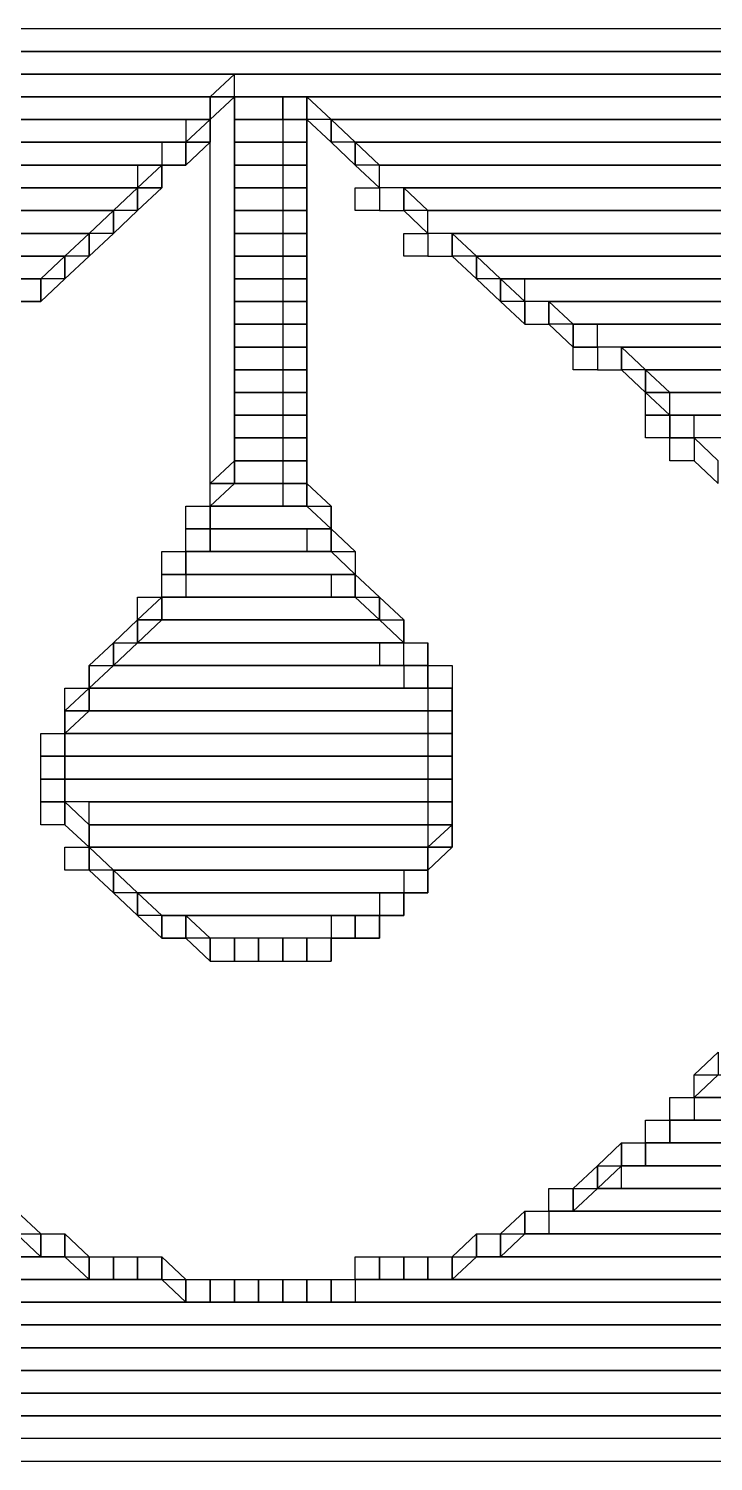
# Model space of a CAD drawing. Extents: x 0 to 841, y 0 to 594.
# Drawn here: x 665.33 to 671.22, y 97.95 to 110.28 of the extents above; entities that cross this region are included whole.
import ezdxf

# ---------------------------------------------------------------- set-up
doc = ezdxf.new("R2010")
doc.units = 0
doc.layers.add('01-LIN-025-A', color=7, linetype='Continuous')

msp = doc.modelspace()

# ---------------------------------------------------------------- linework, layer by layer
at = {"layer": '01-LIN-025-A'}
for points in [[(659.387, 110.283), (718.839, 110.283)], [(718.839, 110.087), (659.387, 110.087), (659.387, 110.283)], [(659.387, 110.283), (718.839, 110.283)], [(718.839, 110.087), (659.387, 110.087), (659.387, 110.283)], [(659.387, 110.283), (718.839, 110.283)], [(718.839, 110.087), (659.387, 110.087), (659.387, 110.283)], [(659.387, 110.283), (718.839, 110.283)], [(718.839, 110.087), (659.387, 110.087), (659.387, 110.283)], [(659.387, 110.087), (718.839, 110.087)], [(718.839, 109.891), (659.387, 109.891), (659.387, 110.087)], [(659.387, 110.087), (718.839, 110.087)], [(718.839, 109.891), (659.387, 109.891), (659.387, 110.087)], [(659.387, 109.891), (718.839, 109.891)], [(718.839, 109.695), (659.387, 109.695), (659.387, 109.891)], [(659.387, 109.891), (718.839, 109.891)], [(718.839, 109.695), (659.387, 109.695), (659.387, 109.891)], [(667.098, 109.891), (666.89, 109.695), (666.89, 109.499), (667.098, 109.695), (667.098, 109.891)], [(667.098, 109.891), (666.89, 109.695), (666.89, 109.499), (667.098, 109.695), (667.098, 109.891)], [(659.387, 109.695), (666.89, 109.695), (666.89, 109.499), (659.387, 109.499), (659.387, 109.695)], [(659.387, 109.695), (666.89, 109.695), (666.89, 109.499), (659.387, 109.499), (659.387, 109.695)], [(666.89, 106.366), (666.89, 109.695), (667.098, 109.695), (667.098, 106.366), (666.89, 106.366)], [(666.89, 106.366), (666.89, 109.695), (667.098, 109.695), (667.098, 106.366), (666.89, 106.366)], [(667.098, 109.695), (667.723, 109.695), (667.723, 109.499), (667.098, 109.499), (667.098, 109.695)], [(667.098, 109.695), (667.723, 109.695), (667.723, 109.499), (667.098, 109.499), (667.098, 109.695)], [(667.514, 109.499), (667.514, 109.695), (667.723, 109.695), (667.723, 109.499), (667.514, 109.499)], [(667.514, 109.695), (667.514, 106.366), (667.723, 106.366), (667.723, 109.695), (667.514, 109.695)], [(667.514, 109.499), (667.514, 109.695), (667.723, 109.695), (667.723, 109.499), (667.514, 109.499)], [(667.514, 109.695), (667.514, 106.366), (667.723, 106.366), (667.723, 109.695), (667.514, 109.695)], [(667.931, 109.499), (667.723, 109.695), (667.723, 109.499), (667.931, 109.304), (667.931, 109.499)], [(667.723, 109.695), (718.839, 109.695)], [(718.839, 109.499), (667.723, 109.499), (667.723, 109.695)], [(667.931, 109.499), (667.723, 109.695), (667.723, 109.499), (667.931, 109.304), (667.931, 109.499)], [(667.723, 109.695), (718.839, 109.695)], [(718.839, 109.499), (667.723, 109.499), (667.723, 109.695)], [(659.387, 109.499), (666.89, 109.499), (666.89, 109.304), (659.387, 109.304), (659.387, 109.499)], [(659.387, 109.499), (666.89, 109.499), (666.89, 109.304), (659.387, 109.304), (659.387, 109.499)], [(666.681, 109.499), (666.681, 109.304), (666.89, 109.304), (666.89, 109.499), (666.681, 109.499)], [(666.89, 109.499), (666.681, 109.304), (666.681, 109.108), (666.89, 109.304), (666.89, 109.499)], [(666.681, 109.499), (666.681, 109.304), (666.89, 109.304), (666.89, 109.499), (666.681, 109.499)], [(666.89, 109.499), (666.681, 109.304), (666.681, 109.108), (666.89, 109.304), (666.89, 109.499)], [(667.098, 109.499), (667.723, 109.499), (667.723, 109.304), (667.098, 109.304), (667.098, 109.499)], [(667.098, 109.499), (667.723, 109.499), (667.723, 109.304), (667.098, 109.304), (667.098, 109.499)], [(668.139, 109.304), (667.931, 109.499), (667.931, 109.304), (668.139, 109.108), (668.139, 109.304)], [(667.931, 109.499), (718.839, 109.499)], [(718.839, 109.304), (667.931, 109.304), (667.931, 109.499)], [(668.139, 109.304), (667.931, 109.499), (667.931, 109.304), (668.139, 109.108), (668.139, 109.304)], [(667.931, 109.499), (718.839, 109.499)], [(718.839, 109.304), (667.931, 109.304), (667.931, 109.499)], [(659.387, 109.304), (666.681, 109.304), (666.681, 109.108), (659.387, 109.108), (659.387, 109.304)], [(659.387, 109.304), (666.472, 109.304), (666.472, 109.108), (659.387, 109.108), (659.387, 109.304)], [(659.387, 109.304), (666.681, 109.304), (666.681, 109.108), (659.387, 109.108), (659.387, 109.304)], [(659.387, 109.304), (666.472, 109.304), (666.472, 109.108), (659.387, 109.108), (659.387, 109.304)], [(666.681, 109.304), (666.472, 109.304), (666.472, 109.108), (666.681, 109.108), (666.681, 109.304)], [(666.681, 109.304), (666.472, 109.304), (666.472, 109.108), (666.681, 109.108), (666.681, 109.304)], [(667.098, 109.304), (667.723, 109.304), (667.723, 109.108), (667.098, 109.108), (667.098, 109.304)], [(667.098, 109.304), (667.723, 109.304), (667.723, 109.108), (667.098, 109.108), (667.098, 109.304)], [(667.098, 109.304), (667.723, 109.304), (667.723, 109.108), (667.098, 109.108), (667.098, 109.304)], [(667.098, 109.304), (667.723, 109.304), (667.723, 109.108), (667.098, 109.108), (667.098, 109.304)], [(668.348, 109.108), (668.139, 109.304), (668.139, 109.108), (668.348, 108.912), (668.348, 109.108)], [(668.139, 109.304), (668.139, 109.304), (668.139, 109.108), (668.139, 109.108), (668.139, 109.304)], [(668.139, 109.304), (718.839, 109.304)], [(718.839, 109.108), (668.139, 109.108), (668.139, 109.304)], [(668.139, 109.304), (718.839, 109.304)], [(718.839, 109.108), (668.139, 109.108), (668.139, 109.304)], [(668.348, 109.108), (668.139, 109.304), (668.139, 109.108), (668.348, 108.912), (668.348, 109.108)], [(668.139, 109.304), (668.139, 109.304), (668.139, 109.108), (668.139, 109.108), (668.139, 109.304)], [(668.139, 109.304), (718.839, 109.304)], [(718.839, 109.108), (668.139, 109.108), (668.139, 109.304)], [(668.139, 109.304), (718.839, 109.304)], [(718.839, 109.108), (668.139, 109.108), (668.139, 109.304)], [(659.387, 109.108), (666.472, 109.108), (666.472, 108.912), (659.387, 108.912), (659.387, 109.108)], [(659.387, 109.108), (666.472, 109.108), (666.472, 108.912), (659.387, 108.912), (659.387, 109.108)], [(666.265, 109.108), (666.265, 108.912), (666.472, 108.912), (666.472, 109.108), (666.265, 109.108)], [(666.472, 109.108), (666.265, 108.912), (666.265, 108.717), (666.472, 108.912), (666.472, 109.108)], [(666.265, 109.108), (666.265, 108.912), (666.472, 108.912), (666.472, 109.108), (666.265, 109.108)], [(666.472, 109.108), (666.265, 108.912), (666.265, 108.717), (666.472, 108.912), (666.472, 109.108)], [(667.098, 109.108), (667.723, 109.108), (667.723, 108.912), (667.098, 108.912), (667.098, 109.108)], [(667.098, 109.108), (667.723, 109.108), (667.723, 108.912), (667.098, 108.912), (667.098, 109.108)], [(668.348, 109.108), (718.839, 109.108)], [(718.839, 108.912), (668.348, 108.912), (668.348, 109.108)], [(668.348, 109.108), (718.839, 109.108)], [(718.839, 108.912), (668.348, 108.912), (668.348, 109.108)], [(659.387, 108.912), (666.265, 108.912), (666.265, 108.717), (659.387, 108.717), (659.387, 108.912)], [(659.387, 108.912), (666.265, 108.912), (666.265, 108.717), (659.387, 108.717), (659.387, 108.912)], [(666.265, 108.912), (666.056, 108.717), (666.056, 108.52), (666.265, 108.717), (666.265, 108.912)], [(666.265, 108.912), (666.056, 108.717), (666.056, 108.52), (666.265, 108.717), (666.265, 108.912)], [(666.265, 108.912), (666.265, 108.912), (666.265, 108.717), (666.265, 108.717), (666.265, 108.912)], [(666.265, 108.912), (666.265, 108.912), (666.265, 108.717), (666.265, 108.717), (666.265, 108.912)], [(667.098, 108.912), (667.723, 108.912), (667.723, 108.717), (667.098, 108.717), (667.098, 108.912)], [(667.098, 108.912), (667.723, 108.912), (667.723, 108.717), (667.098, 108.717), (667.098, 108.912)], [(668.139, 108.717), (668.139, 108.912), (668.348, 108.912), (668.348, 108.717), (668.139, 108.717)], [(668.139, 108.717), (668.139, 108.912), (668.348, 108.912), (668.348, 108.717), (668.139, 108.717)], [(668.557, 108.912), (668.348, 108.912), (668.348, 108.717), (668.557, 108.717), (668.557, 108.912)], [(668.557, 108.912), (668.348, 108.912), (668.348, 108.717), (668.557, 108.717), (668.557, 108.912)], [(668.765, 108.717), (668.557, 108.912), (668.557, 108.717), (668.765, 108.52), (668.765, 108.717)], [(668.557, 108.912), (718.839, 108.912)], [(718.839, 108.717), (668.557, 108.717), (668.557, 108.912)], [(668.765, 108.717), (668.557, 108.912), (668.557, 108.717), (668.765, 108.52), (668.765, 108.717)], [(668.557, 108.912), (718.839, 108.912)], [(718.839, 108.717), (668.557, 108.717), (668.557, 108.912)], [(659.387, 108.717), (666.056, 108.717), (666.056, 108.52), (659.387, 108.52), (659.387, 108.717)], [(659.387, 108.717), (666.056, 108.717), (666.056, 108.52), (659.387, 108.52), (659.387, 108.717)], [(666.056, 108.717), (665.847, 108.52), (665.847, 108.324), (666.056, 108.52), (666.056, 108.717)], [(666.056, 108.717), (665.847, 108.52), (665.847, 108.324), (666.056, 108.52), (666.056, 108.717)], [(667.098, 108.717), (667.723, 108.717), (667.723, 108.52), (667.098, 108.52), (667.098, 108.717)], [(667.098, 108.717), (667.723, 108.717), (667.723, 108.52), (667.098, 108.52), (667.098, 108.717)], [(668.765, 108.717), (718.839, 108.717)], [(718.839, 108.52), (668.765, 108.52), (668.765, 108.717)], [(668.765, 108.717), (718.839, 108.717)], [(718.839, 108.52), (668.765, 108.52), (668.765, 108.717)], [(659.387, 108.52), (665.847, 108.52), (665.847, 108.324), (659.387, 108.324), (659.387, 108.52)], [(659.387, 108.52), (665.847, 108.52), (665.847, 108.324), (659.387, 108.324), (659.387, 108.52)], [(665.847, 108.52), (665.639, 108.324), (665.639, 108.129), (665.847, 108.324), (665.847, 108.52)], [(665.847, 108.52), (665.639, 108.324), (665.639, 108.129), (665.847, 108.324), (665.847, 108.52)], [(665.847, 108.52), (665.847, 108.52), (665.847, 108.324), (665.847, 108.324), (665.847, 108.52)], [(665.847, 108.52), (665.847, 108.52), (665.847, 108.324), (665.847, 108.324), (665.847, 108.52)], [(667.098, 108.52), (667.723, 108.52), (667.723, 108.324), (667.098, 108.324), (667.098, 108.52)], [(667.098, 108.52), (667.723, 108.52), (667.723, 108.324), (667.098, 108.324), (667.098, 108.52)], [(668.557, 108.324), (668.557, 108.52), (668.765, 108.52), (668.765, 108.324), (668.557, 108.324)], [(668.557, 108.324), (668.557, 108.52), (668.765, 108.52), (668.765, 108.324), (668.557, 108.324)], [(668.973, 108.52), (668.765, 108.52), (668.765, 108.324), (668.973, 108.324), (668.973, 108.52)], [(668.973, 108.52), (668.765, 108.52), (668.765, 108.324), (668.973, 108.324), (668.973, 108.52)], [(669.182, 108.324), (668.973, 108.52), (668.973, 108.324), (669.182, 108.129), (669.182, 108.324)], [(668.973, 108.52), (718.839, 108.52)], [(718.839, 108.324), (668.973, 108.324), (668.973, 108.52)], [(669.182, 108.324), (668.973, 108.52), (668.973, 108.324), (669.182, 108.129), (669.182, 108.324)], [(668.973, 108.52), (718.839, 108.52)], [(718.839, 108.324), (668.973, 108.324), (668.973, 108.52)], [(659.387, 108.324), (665.639, 108.324), (665.639, 108.129), (659.387, 108.129), (659.387, 108.324)], [(659.387, 108.324), (665.639, 108.324), (665.639, 108.129), (659.387, 108.129), (659.387, 108.324)], [(665.639, 108.324), (665.431, 108.129), (665.431, 107.933), (665.639, 108.129), (665.639, 108.324)], [(665.639, 108.324), (665.431, 108.129), (665.431, 107.933), (665.639, 108.129), (665.639, 108.324)], [(667.098, 108.324), (667.723, 108.324), (667.723, 108.129), (667.098, 108.129), (667.098, 108.324)], [(667.098, 108.324), (667.723, 108.324), (667.723, 108.129), (667.098, 108.129), (667.098, 108.324)], [(669.39, 108.129), (669.182, 108.324), (669.182, 108.129), (669.39, 107.933), (669.39, 108.129)], [(669.182, 108.324), (718.839, 108.324)], [(718.839, 108.129), (669.182, 108.129), (669.182, 108.324)], [(669.39, 108.129), (669.182, 108.324), (669.182, 108.129), (669.39, 107.933), (669.39, 108.129)], [(669.182, 108.324), (718.839, 108.324)], [(718.839, 108.129), (669.182, 108.129), (669.182, 108.324)], [(659.387, 108.129), (665.431, 108.129), (665.431, 107.933), (659.387, 107.933), (659.387, 108.129)], [(659.387, 108.129), (665.431, 108.129), (665.431, 107.933), (659.387, 107.933), (659.387, 108.129)], [(665.431, 108.129), (665.222, 108.129), (665.222, 107.933), (665.431, 107.933), (665.431, 108.129)], [(665.431, 108.129), (665.222, 108.129), (665.222, 107.933), (665.431, 107.933), (665.431, 108.129)], [(667.098, 108.129), (667.723, 108.129), (667.723, 107.933), (667.098, 107.933), (667.098, 108.129)], [(667.098, 108.129), (667.723, 108.129), (667.723, 107.933), (667.098, 107.933), (667.098, 108.129)], [(667.098, 108.129), (667.723, 108.129), (667.723, 107.933), (667.098, 107.933), (667.098, 108.129)], [(667.098, 108.129), (667.723, 108.129), (667.723, 107.933), (667.098, 107.933), (667.098, 108.129)], [(669.598, 107.933), (669.39, 108.129), (669.39, 107.933), (669.598, 107.737), (669.598, 107.933)], [(669.39, 108.129), (669.39, 108.129), (669.39, 107.933), (669.39, 107.933), (669.39, 108.129)], [(669.39, 108.129), (718.839, 108.129)], [(718.839, 107.933), (669.39, 107.933), (669.39, 108.129)], [(669.598, 107.933), (669.39, 108.129), (669.39, 107.933), (669.598, 107.737), (669.598, 107.933)], [(669.39, 108.129), (669.39, 108.129), (669.39, 107.933), (669.39, 107.933), (669.39, 108.129)], [(669.39, 108.129), (718.839, 108.129)], [(718.839, 107.933), (669.39, 107.933), (669.39, 108.129)], [(669.598, 108.129), (718.839, 108.129)], [(718.839, 107.933), (669.598, 107.933), (669.598, 108.129)], [(669.598, 108.129), (718.839, 108.129)], [(718.839, 107.933), (669.598, 107.933), (669.598, 108.129)], [(667.098, 107.933), (667.723, 107.933), (667.723, 107.737), (667.098, 107.737), (667.098, 107.933)], [(667.098, 107.933), (667.723, 107.933), (667.723, 107.737), (667.098, 107.737), (667.098, 107.933)], [(669.807, 107.933), (669.598, 107.933), (669.598, 107.737), (669.807, 107.737), (669.807, 107.933)], [(669.807, 107.933), (669.598, 107.933), (669.598, 107.737), (669.807, 107.737), (669.807, 107.933)], [(670.015, 107.737), (669.807, 107.933), (669.807, 107.737), (670.015, 107.541), (670.015, 107.737)], [(669.807, 107.933), (718.839, 107.933)], [(718.839, 107.737), (669.807, 107.737), (669.807, 107.933)], [(670.015, 107.737), (669.807, 107.933), (669.807, 107.737), (670.015, 107.541), (670.015, 107.737)], [(669.807, 107.933), (718.839, 107.933)], [(718.839, 107.737), (669.807, 107.737), (669.807, 107.933)], [(667.098, 107.737), (667.723, 107.737), (667.723, 107.541), (667.098, 107.541), (667.098, 107.737)], [(667.098, 107.737), (667.723, 107.737), (667.723, 107.541), (667.098, 107.541), (667.098, 107.737)], [(670.224, 107.737), (670.015, 107.737), (670.015, 107.541), (670.224, 107.541), (670.224, 107.737)], [(670.015, 107.737), (670.015, 107.737), (670.015, 107.541), (670.015, 107.541), (670.015, 107.737)], [(670.015, 107.737), (670.015, 107.737), (670.015, 107.541), (670.015, 107.541), (670.015, 107.737)], [(670.015, 107.737), (718.839, 107.737)], [(718.839, 107.541), (670.015, 107.541), (670.015, 107.737)], [(670.224, 107.737), (670.015, 107.737), (670.015, 107.541), (670.224, 107.541), (670.224, 107.737)], [(670.015, 107.737), (670.015, 107.737), (670.015, 107.541), (670.015, 107.541), (670.015, 107.737)], [(670.015, 107.737), (670.015, 107.737), (670.015, 107.541), (670.015, 107.541), (670.015, 107.737)], [(670.015, 107.737), (718.839, 107.737)], [(718.839, 107.541), (670.015, 107.541), (670.015, 107.737)], [(667.098, 107.541), (667.723, 107.541), (667.723, 107.346), (667.098, 107.346), (667.098, 107.541)], [(667.098, 107.541), (667.723, 107.541), (667.723, 107.346), (667.098, 107.346), (667.098, 107.541)], [(670.015, 107.346), (670.015, 107.541), (670.224, 107.541), (670.224, 107.346), (670.015, 107.346)], [(670.015, 107.346), (670.015, 107.541), (670.224, 107.541), (670.224, 107.346), (670.015, 107.346)], [(670.432, 107.541), (670.224, 107.541), (670.224, 107.346), (670.432, 107.346), (670.432, 107.541)], [(670.432, 107.541), (670.224, 107.541), (670.224, 107.346), (670.432, 107.346), (670.432, 107.541)], [(670.64, 107.346), (670.432, 107.541), (670.432, 107.346), (670.64, 107.15), (670.64, 107.346)], [(670.432, 107.541), (718.839, 107.541)], [(718.839, 107.346), (670.432, 107.346), (670.432, 107.541)], [(670.64, 107.346), (670.432, 107.541), (670.432, 107.346), (670.64, 107.15), (670.64, 107.346)], [(670.432, 107.541), (718.839, 107.541)], [(718.839, 107.346), (670.432, 107.346), (670.432, 107.541)], [(667.098, 107.346), (667.723, 107.346), (667.723, 107.15), (667.098, 107.15), (667.098, 107.346)], [(667.098, 107.346), (667.723, 107.346), (667.723, 107.15), (667.098, 107.15), (667.098, 107.346)], [(670.849, 107.15), (670.64, 107.346), (670.64, 107.15), (670.849, 106.954), (670.849, 107.15)], [(670.64, 107.346), (670.64, 107.346), (670.64, 107.15), (670.64, 107.15), (670.64, 107.346)], [(670.64, 107.346), (676.267, 107.346), (676.267, 107.15), (670.64, 107.15), (670.64, 107.346)], [(670.849, 107.15), (670.64, 107.346), (670.64, 107.15), (670.849, 106.954), (670.849, 107.15)], [(670.64, 107.346), (670.64, 107.346), (670.64, 107.15), (670.64, 107.15), (670.64, 107.346)], [(670.64, 107.346), (676.267, 107.346), (676.267, 107.15), (670.64, 107.15), (670.64, 107.346)], [(667.098, 107.15), (667.723, 107.15), (667.723, 106.954), (667.098, 106.954), (667.098, 107.15)], [(667.098, 107.15), (667.723, 107.15), (667.723, 106.954), (667.098, 106.954), (667.098, 107.15)], [(670.64, 107.15), (675.85, 107.15), (675.85, 106.954), (670.64, 106.954), (670.64, 107.15)], [(670.64, 107.15), (675.85, 107.15), (675.85, 106.954), (670.64, 106.954), (670.64, 107.15)], [(667.098, 106.954), (667.723, 106.954), (667.723, 106.758), (667.098, 106.758), (667.098, 106.954)], [(667.098, 106.954), (667.723, 106.954), (667.723, 106.758), (667.098, 106.758), (667.098, 106.954)], [(667.098, 106.954), (667.723, 106.954), (667.723, 106.758), (667.098, 106.758), (667.098, 106.954)], [(667.098, 106.954), (667.723, 106.954), (667.723, 106.758), (667.098, 106.758), (667.098, 106.954)], [(670.64, 106.758), (670.64, 106.954), (670.849, 106.954), (670.849, 106.758), (670.64, 106.758)], [(670.64, 106.758), (670.64, 106.954), (670.849, 106.954), (670.849, 106.758), (670.64, 106.758)], [(671.057, 106.954), (670.849, 106.954), (670.849, 106.758), (671.057, 106.758), (671.057, 106.954)], [(670.849, 106.954), (675.642, 106.954), (675.642, 106.758), (670.849, 106.758), (670.849, 106.954)], [(671.057, 106.954), (670.849, 106.954), (670.849, 106.758), (671.057, 106.758), (671.057, 106.954)], [(670.849, 106.954), (675.642, 106.954), (675.642, 106.758), (670.849, 106.758), (670.849, 106.954)], [(671.057, 106.954), (675.433, 106.954), (675.433, 106.758), (671.057, 106.758), (671.057, 106.954)], [(671.057, 106.954), (675.433, 106.954), (675.433, 106.758), (671.057, 106.758), (671.057, 106.954)], [(667.098, 106.758), (667.723, 106.758), (667.723, 106.562), (667.098, 106.562), (667.098, 106.758)], [(667.098, 106.758), (667.723, 106.758), (667.723, 106.562), (667.098, 106.562), (667.098, 106.758)], [(670.849, 106.562), (670.849, 106.758), (671.057, 106.758), (671.057, 106.562), (670.849, 106.562)], [(670.849, 106.562), (670.849, 106.758), (671.057, 106.758), (671.057, 106.562), (670.849, 106.562)], [(671.265, 106.562), (671.057, 106.758), (671.057, 106.562), (671.265, 106.366), (671.265, 106.562)], [(671.265, 106.562), (671.057, 106.758), (671.057, 106.562), (671.265, 106.366), (671.265, 106.562)], [(666.89, 106.366), (667.098, 106.562), (667.098, 106.366), (666.89, 106.17), (666.89, 106.366)], [(666.89, 106.366), (667.098, 106.562), (667.098, 106.366), (666.89, 106.17), (666.89, 106.366)], [(667.098, 106.562), (667.098, 106.562), (667.098, 106.366), (667.098, 106.366), (667.098, 106.562)], [(667.098, 106.562), (667.723, 106.562), (667.723, 106.366), (667.098, 106.366), (667.098, 106.562)], [(667.098, 106.562), (667.098, 106.562), (667.098, 106.366), (667.098, 106.366), (667.098, 106.562)], [(667.098, 106.562), (667.723, 106.562), (667.723, 106.366), (667.098, 106.366), (667.098, 106.562)], [(667.723, 106.562), (667.723, 106.562), (667.723, 106.366), (667.723, 106.366), (667.723, 106.562)], [(667.723, 106.562), (667.723, 106.562), (667.723, 106.366), (667.723, 106.366), (667.723, 106.562)], [(666.89, 106.366), (667.723, 106.366), (667.723, 106.17), (666.89, 106.17), (666.89, 106.366)], [(666.89, 106.366), (667.723, 106.366), (667.723, 106.17), (666.89, 106.17), (666.89, 106.366)], [(667.514, 106.366), (667.514, 106.17), (667.723, 106.17), (667.723, 106.366), (667.514, 106.366)], [(667.514, 106.366), (667.514, 106.17), (667.723, 106.17), (667.723, 106.366), (667.514, 106.366)], [(667.723, 106.366), (667.931, 106.17), (667.931, 105.975), (667.723, 106.17), (667.723, 106.366)], [(667.723, 106.366), (667.931, 106.17), (667.931, 105.975), (667.723, 106.17), (667.723, 106.366)], [(666.681, 105.975), (666.681, 106.17), (666.89, 106.17), (666.89, 105.975), (666.681, 105.975)], [(666.681, 105.975), (666.681, 106.17), (666.89, 106.17), (666.89, 105.975), (666.681, 105.975)], [(666.89, 106.17), (666.89, 106.17), (666.89, 105.975), (666.89, 105.975), (666.89, 106.17)], [(666.89, 106.17), (667.931, 106.17), (667.931, 105.975), (666.89, 105.975), (666.89, 106.17)], [(666.89, 106.17), (666.89, 106.17), (666.89, 105.975), (666.89, 105.975), (666.89, 106.17)], [(666.89, 106.17), (667.931, 106.17), (667.931, 105.975), (666.89, 105.975), (666.89, 106.17)], [(667.931, 106.17), (667.931, 106.17), (667.931, 105.975), (667.931, 105.975), (667.931, 106.17)], [(667.931, 106.17), (667.931, 106.17), (667.931, 105.975), (667.931, 105.975), (667.931, 106.17)], [(666.681, 105.975), (666.89, 105.975), (666.89, 105.779), (666.681, 105.779), (666.681, 105.975)], [(666.681, 105.779), (666.681, 105.975), (666.89, 105.975), (666.89, 105.779), (666.681, 105.779)], [(666.681, 105.975), (667.931, 105.975), (667.931, 105.779), (666.681, 105.779), (666.681, 105.975)], [(666.681, 105.975), (666.89, 105.975), (666.89, 105.779), (666.681, 105.779), (666.681, 105.975)], [(666.681, 105.779), (666.681, 105.975), (666.89, 105.975), (666.89, 105.779), (666.681, 105.779)], [(666.681, 105.975), (667.931, 105.975), (667.931, 105.779), (666.681, 105.779), (666.681, 105.975)], [(666.89, 105.975), (667.931, 105.975), (667.931, 105.779), (666.89, 105.779), (666.89, 105.975)], [(666.89, 105.975), (667.931, 105.975), (667.931, 105.779), (666.89, 105.779), (666.89, 105.975)], [(667.723, 105.975), (667.723, 105.779), (667.931, 105.779), (667.931, 105.975), (667.723, 105.975)], [(667.723, 105.975), (667.723, 105.779), (667.931, 105.779), (667.931, 105.975), (667.723, 105.975)], [(667.931, 105.975), (667.931, 105.975), (667.931, 105.779), (667.931, 105.779), (667.931, 105.975)], [(667.931, 105.975), (668.139, 105.779), (668.139, 105.583), (667.931, 105.779), (667.931, 105.975)], [(667.931, 105.975), (667.931, 105.975), (667.931, 105.779), (667.931, 105.779), (667.931, 105.975)], [(667.931, 105.975), (668.139, 105.779), (668.139, 105.583), (667.931, 105.779), (667.931, 105.975)], [(666.472, 105.583), (666.472, 105.779), (666.681, 105.779), (666.681, 105.583), (666.472, 105.583)], [(666.472, 105.583), (666.472, 105.779), (666.681, 105.779), (666.681, 105.583), (666.472, 105.583)], [(666.681, 105.779), (668.139, 105.779), (668.139, 105.583), (666.681, 105.583), (666.681, 105.779)], [(666.681, 105.779), (668.139, 105.779), (668.139, 105.583), (666.681, 105.583), (666.681, 105.779)], [(666.472, 105.583), (666.681, 105.583), (666.681, 105.387), (666.472, 105.387), (666.472, 105.583)], [(666.472, 105.387), (666.472, 105.583), (666.681, 105.583), (666.681, 105.387), (666.472, 105.387)], [(666.472, 105.583), (668.139, 105.583), (668.139, 105.387), (666.472, 105.387), (666.472, 105.583)], [(666.472, 105.583), (666.681, 105.583), (666.681, 105.387), (666.472, 105.387), (666.472, 105.583)], [(666.472, 105.387), (666.472, 105.583), (666.681, 105.583), (666.681, 105.387), (666.472, 105.387)], [(666.472, 105.583), (668.139, 105.583), (668.139, 105.387), (666.472, 105.387), (666.472, 105.583)], [(667.931, 105.583), (667.931, 105.387), (668.139, 105.387), (668.139, 105.583), (667.931, 105.583)], [(667.931, 105.583), (667.931, 105.387), (668.139, 105.387), (668.139, 105.583), (667.931, 105.583)], [(668.139, 105.583), (668.139, 105.583), (668.139, 105.387), (668.139, 105.387), (668.139, 105.583)], [(668.139, 105.583), (668.348, 105.387), (668.348, 105.191), (668.139, 105.387), (668.139, 105.583)], [(668.139, 105.583), (668.139, 105.583), (668.139, 105.387), (668.139, 105.387), (668.139, 105.583)], [(668.139, 105.583), (668.348, 105.387), (668.348, 105.191), (668.139, 105.387), (668.139, 105.583)], [(666.265, 105.191), (666.472, 105.387), (666.472, 105.191), (666.265, 104.995), (666.265, 105.191)], [(666.265, 105.191), (666.265, 105.387), (666.472, 105.387), (666.472, 105.191), (666.265, 105.191)], [(666.265, 105.191), (666.472, 105.387), (666.472, 105.191), (666.265, 104.995), (666.265, 105.191)], [(666.265, 105.191), (666.265, 105.387), (666.472, 105.387), (666.472, 105.191), (666.265, 105.191)], [(666.472, 105.387), (666.472, 105.387), (666.472, 105.191), (666.472, 105.191), (666.472, 105.387)], [(666.472, 105.387), (668.348, 105.387), (668.348, 105.191), (666.472, 105.191), (666.472, 105.387)], [(666.472, 105.387), (666.472, 105.387), (666.472, 105.191), (666.472, 105.191), (666.472, 105.387)], [(666.472, 105.387), (668.348, 105.387), (668.348, 105.191), (666.472, 105.191), (666.472, 105.387)], [(668.348, 105.387), (668.348, 105.387), (668.348, 105.191), (668.348, 105.191), (668.348, 105.387)], [(668.348, 105.387), (668.557, 105.191), (668.557, 104.995), (668.348, 105.191), (668.348, 105.387)], [(668.348, 105.387), (668.348, 105.387), (668.348, 105.191), (668.348, 105.191), (668.348, 105.387)], [(668.348, 105.387), (668.557, 105.191), (668.557, 104.995), (668.348, 105.191), (668.348, 105.387)], [(666.056, 104.995), (666.265, 105.191), (666.265, 104.995), (666.056, 104.799), (666.056, 104.995)], [(666.056, 104.995), (666.265, 105.191), (666.265, 104.995), (666.056, 104.799), (666.056, 104.995)], [(666.265, 105.191), (666.265, 105.191), (666.265, 104.995), (666.265, 104.995), (666.265, 105.191)], [(666.265, 105.191), (668.557, 105.191), (668.557, 104.995), (666.265, 104.995), (666.265, 105.191)], [(666.265, 105.191), (666.265, 105.191), (666.265, 104.995), (666.265, 104.995), (666.265, 105.191)], [(666.265, 105.191), (668.557, 105.191), (668.557, 104.995), (666.265, 104.995), (666.265, 105.191)], [(668.557, 105.191), (668.557, 105.191), (668.557, 104.995), (668.557, 104.995), (668.557, 105.191)], [(668.557, 105.191), (668.557, 105.191), (668.557, 104.995), (668.557, 104.995), (668.557, 105.191)], [(665.847, 104.799), (666.056, 104.995), (666.056, 104.799), (665.847, 104.604), (665.847, 104.799)], [(665.847, 104.799), (666.056, 104.995), (666.056, 104.799), (665.847, 104.604), (665.847, 104.799)], [(666.056, 104.995), (666.056, 104.995), (666.056, 104.799), (666.056, 104.799), (666.056, 104.995)], [(666.056, 104.995), (666.056, 104.995), (666.056, 104.799), (666.056, 104.799), (666.056, 104.995)], [(666.056, 104.995), (668.765, 104.995), (668.765, 104.799), (666.056, 104.799), (666.056, 104.995)], [(666.056, 104.995), (666.056, 104.995), (666.056, 104.799), (666.056, 104.799), (666.056, 104.995)], [(666.056, 104.995), (666.056, 104.995), (666.056, 104.799), (666.056, 104.799), (666.056, 104.995)], [(666.056, 104.995), (668.765, 104.995), (668.765, 104.799), (666.056, 104.799), (666.056, 104.995)], [(668.348, 104.995), (668.348, 104.799), (668.557, 104.799), (668.557, 104.995), (668.348, 104.995)], [(668.348, 104.995), (668.348, 104.799), (668.557, 104.799), (668.557, 104.995), (668.348, 104.995)], [(668.557, 104.995), (668.765, 104.995), (668.765, 104.799), (668.557, 104.799), (668.557, 104.995)], [(668.557, 104.995), (668.765, 104.995), (668.765, 104.799), (668.557, 104.799), (668.557, 104.995)], [(668.765, 104.995), (668.765, 104.995), (668.765, 104.799), (668.765, 104.799), (668.765, 104.995)], [(668.765, 104.995), (668.765, 104.995), (668.765, 104.799), (668.765, 104.799), (668.765, 104.995)], [(665.847, 104.799), (665.847, 104.799), (665.847, 104.604), (665.847, 104.604), (665.847, 104.799)], [(665.847, 104.799), (665.847, 104.799), (665.847, 104.604), (665.847, 104.604), (665.847, 104.799)], [(665.847, 104.799), (668.765, 104.799), (668.765, 104.604), (665.847, 104.604), (665.847, 104.799)], [(665.847, 104.799), (668.973, 104.799), (668.973, 104.604), (665.847, 104.604), (665.847, 104.799)], [(665.847, 104.799), (665.847, 104.799), (665.847, 104.604), (665.847, 104.604), (665.847, 104.799)], [(665.847, 104.799), (665.847, 104.799), (665.847, 104.604), (665.847, 104.604), (665.847, 104.799)], [(665.847, 104.799), (668.765, 104.799), (668.765, 104.604), (665.847, 104.604), (665.847, 104.799)], [(665.847, 104.799), (668.973, 104.799), (668.973, 104.604), (665.847, 104.604), (665.847, 104.799)], [(668.557, 104.799), (668.557, 104.604), (668.765, 104.604), (668.765, 104.799), (668.557, 104.799)], [(668.557, 104.799), (668.557, 104.604), (668.765, 104.604), (668.765, 104.799), (668.557, 104.799)], [(668.765, 104.799), (668.765, 104.799), (668.765, 104.604), (668.765, 104.604), (668.765, 104.799)], [(668.765, 104.799), (668.973, 104.799), (668.973, 104.604), (668.765, 104.604), (668.765, 104.799)], [(668.765, 104.799), (668.765, 104.799), (668.765, 104.604), (668.765, 104.604), (668.765, 104.799)], [(668.765, 104.799), (668.973, 104.799), (668.973, 104.604), (668.765, 104.604), (668.765, 104.799)], [(665.639, 104.408), (665.847, 104.604), (665.847, 104.408), (665.639, 104.212), (665.639, 104.408)], [(665.639, 104.408), (665.639, 104.604), (665.847, 104.604), (665.847, 104.408), (665.639, 104.408)], [(665.639, 104.408), (665.847, 104.604), (665.847, 104.408), (665.639, 104.212), (665.639, 104.408)], [(665.639, 104.408), (665.639, 104.604), (665.847, 104.604), (665.847, 104.408), (665.639, 104.408)], [(665.847, 104.604), (665.847, 104.604), (665.847, 104.408), (665.847, 104.408), (665.847, 104.604)], [(665.847, 104.604), (668.973, 104.604), (668.973, 104.408), (665.847, 104.408), (665.847, 104.604)], [(665.847, 104.604), (665.847, 104.604), (665.847, 104.408), (665.847, 104.408), (665.847, 104.604)], [(665.847, 104.604), (668.973, 104.604), (668.973, 104.408), (665.847, 104.408), (665.847, 104.604)], [(668.765, 104.604), (668.765, 104.408), (668.973, 104.408), (668.973, 104.604), (668.765, 104.604)], [(668.765, 104.604), (668.765, 104.408), (668.973, 104.408), (668.973, 104.604), (668.765, 104.604)], [(668.973, 104.604), (668.973, 104.604), (668.973, 104.408), (668.973, 104.408), (668.973, 104.604)], [(668.973, 104.604), (668.973, 104.604), (668.973, 104.408), (668.973, 104.408), (668.973, 104.604)], [(665.639, 104.408), (665.639, 104.408), (665.639, 104.212), (665.639, 104.212), (665.639, 104.408)], [(665.639, 104.408), (668.973, 104.408), (668.973, 104.212), (665.639, 104.212), (665.639, 104.408)], [(665.639, 104.408), (665.639, 104.408), (665.639, 104.212), (665.639, 104.212), (665.639, 104.408)], [(665.639, 104.408), (668.973, 104.408), (668.973, 104.212), (665.639, 104.212), (665.639, 104.408)], [(668.765, 104.408), (668.765, 104.212), (668.973, 104.212), (668.973, 104.408), (668.765, 104.408)], [(668.765, 104.408), (668.765, 104.212), (668.973, 104.212), (668.973, 104.408), (668.765, 104.408)], [(668.973, 104.408), (668.973, 104.408), (668.973, 104.212), (668.973, 104.212), (668.973, 104.408)], [(668.973, 104.408), (668.973, 104.408), (668.973, 104.212), (668.973, 104.212), (668.973, 104.408)], [(665.431, 104.017), (665.431, 104.212), (665.639, 104.212), (665.639, 104.017), (665.431, 104.017)], [(665.431, 104.017), (665.431, 104.212), (665.639, 104.212), (665.639, 104.017), (665.431, 104.017)], [(665.639, 104.212), (665.639, 104.212), (665.639, 104.017), (665.639, 104.017), (665.639, 104.212)], [(665.639, 104.212), (665.639, 104.212), (665.639, 104.017), (665.639, 104.017), (665.639, 104.212)], [(665.639, 104.212), (668.973, 104.212), (668.973, 104.017), (665.639, 104.017), (665.639, 104.212)], [(665.639, 104.212), (665.639, 104.212), (665.639, 104.017), (665.639, 104.017), (665.639, 104.212)], [(665.639, 104.212), (665.639, 104.212), (665.639, 104.017), (665.639, 104.017), (665.639, 104.212)], [(665.639, 104.212), (668.973, 104.212), (668.973, 104.017), (665.639, 104.017), (665.639, 104.212)], [(668.765, 104.212), (668.765, 104.017), (668.973, 104.017), (668.973, 104.212), (668.765, 104.212)], [(668.765, 104.212), (668.765, 104.017), (668.973, 104.017), (668.973, 104.212), (668.765, 104.212)], [(668.973, 104.212), (668.973, 104.212), (668.973, 104.017), (668.973, 104.017), (668.973, 104.212)], [(668.973, 104.212), (668.973, 104.212), (668.973, 104.017), (668.973, 104.017), (668.973, 104.212)], [(668.973, 104.212), (668.973, 104.212), (668.973, 104.017), (668.973, 104.017), (668.973, 104.212)], [(668.973, 104.212), (668.973, 104.212), (668.973, 104.017), (668.973, 104.017), (668.973, 104.212)], [(665.431, 103.82), (665.431, 104.017), (665.639, 104.017), (665.639, 103.82), (665.431, 103.82)], [(665.431, 103.82), (665.431, 104.017), (665.639, 104.017), (665.639, 103.82), (665.431, 103.82)], [(665.639, 104.017), (665.639, 104.017), (665.639, 103.82), (665.639, 103.82), (665.639, 104.017)], [(665.639, 104.017), (668.973, 104.017), (668.973, 103.82), (665.639, 103.82), (665.639, 104.017)], [(665.639, 104.017), (665.639, 104.017), (665.639, 103.82), (665.639, 103.82), (665.639, 104.017)], [(665.639, 104.017), (668.973, 104.017), (668.973, 103.82), (665.639, 103.82), (665.639, 104.017)], [(668.765, 104.017), (668.765, 103.82), (668.973, 103.82), (668.973, 104.017), (668.765, 104.017)], [(668.765, 104.017), (668.765, 103.82), (668.973, 103.82), (668.973, 104.017), (668.765, 104.017)], [(668.973, 104.017), (668.973, 104.017), (668.973, 103.82), (668.973, 103.82), (668.973, 104.017)], [(668.973, 104.017), (668.973, 104.017), (668.973, 103.82), (668.973, 103.82), (668.973, 104.017)], [(665.431, 103.624), (665.431, 103.82), (665.639, 103.82), (665.639, 103.624), (665.431, 103.624)], [(665.431, 103.624), (665.431, 103.82), (665.639, 103.82), (665.639, 103.624), (665.431, 103.624)], [(665.639, 103.82), (665.639, 103.82), (665.639, 103.624), (665.639, 103.624), (665.639, 103.82)], [(665.639, 103.82), (668.973, 103.82), (668.973, 103.624), (665.639, 103.624), (665.639, 103.82)], [(665.639, 103.82), (668.973, 103.82), (668.973, 103.624), (665.639, 103.624), (665.639, 103.82)], [(665.639, 103.82), (665.639, 103.82), (665.639, 103.624), (665.639, 103.624), (665.639, 103.82)], [(665.639, 103.82), (668.973, 103.82), (668.973, 103.624), (665.639, 103.624), (665.639, 103.82)], [(665.639, 103.82), (668.973, 103.82), (668.973, 103.624), (665.639, 103.624), (665.639, 103.82)], [(668.765, 103.82), (668.765, 103.624), (668.973, 103.624), (668.973, 103.82), (668.765, 103.82)], [(668.765, 103.82), (668.765, 103.624), (668.973, 103.624), (668.973, 103.82), (668.765, 103.82)], [(668.973, 103.82), (668.973, 103.82), (668.973, 103.624), (668.973, 103.624), (668.973, 103.82)], [(668.973, 103.82), (668.973, 103.82), (668.973, 103.624), (668.973, 103.624), (668.973, 103.82)], [(665.431, 103.428), (665.431, 103.624), (665.639, 103.624), (665.639, 103.428), (665.431, 103.428)], [(665.431, 103.428), (665.431, 103.624), (665.639, 103.624), (665.639, 103.428), (665.431, 103.428)], [(665.847, 103.428), (665.639, 103.624), (665.639, 103.428), (665.847, 103.233), (665.847, 103.428)], [(665.639, 103.624), (665.639, 103.624), (665.639, 103.428), (665.639, 103.428), (665.639, 103.624)], [(665.847, 103.428), (665.639, 103.624), (665.639, 103.428), (665.847, 103.233), (665.847, 103.428)], [(665.639, 103.624), (665.639, 103.624), (665.639, 103.428), (665.639, 103.428), (665.639, 103.624)], [(665.847, 103.624), (668.973, 103.624), (668.973, 103.428), (665.847, 103.428), (665.847, 103.624)], [(665.847, 103.624), (668.973, 103.624), (668.973, 103.428), (665.847, 103.428), (665.847, 103.624)], [(668.765, 103.624), (668.765, 103.428), (668.973, 103.428), (668.973, 103.624), (668.765, 103.624)], [(668.765, 103.624), (668.765, 103.428), (668.973, 103.428), (668.973, 103.624), (668.765, 103.624)], [(668.973, 103.624), (668.973, 103.624), (668.973, 103.428), (668.973, 103.428), (668.973, 103.624)], [(668.973, 103.624), (668.973, 103.624), (668.973, 103.428), (668.973, 103.428), (668.973, 103.624)], [(665.847, 103.428), (665.847, 103.428), (665.847, 103.233), (665.847, 103.233), (665.847, 103.428)], [(665.847, 103.428), (665.847, 103.428), (665.847, 103.233), (665.847, 103.233), (665.847, 103.428)], [(665.847, 103.428), (668.973, 103.428), (668.973, 103.233), (665.847, 103.233), (665.847, 103.428)], [(665.847, 103.428), (665.847, 103.428), (665.847, 103.233), (665.847, 103.233), (665.847, 103.428)], [(665.847, 103.428), (665.847, 103.428), (665.847, 103.233), (665.847, 103.233), (665.847, 103.428)], [(665.847, 103.428), (668.973, 103.428), (668.973, 103.233), (665.847, 103.233), (665.847, 103.428)], [(668.765, 103.428), (668.765, 103.233), (668.973, 103.233), (668.973, 103.428), (668.765, 103.428)], [(668.973, 103.428), (668.765, 103.233), (668.765, 103.037), (668.973, 103.233), (668.973, 103.428)], [(668.765, 103.428), (668.765, 103.233), (668.973, 103.233), (668.973, 103.428), (668.765, 103.428)], [(668.973, 103.428), (668.765, 103.233), (668.765, 103.037), (668.973, 103.233), (668.973, 103.428)], [(668.973, 103.428), (668.973, 103.428), (668.973, 103.233), (668.973, 103.233), (668.973, 103.428)], [(668.973, 103.428), (668.973, 103.428), (668.973, 103.233), (668.973, 103.233), (668.973, 103.428)], [(668.973, 103.428), (668.973, 103.428), (668.973, 103.233), (668.973, 103.233), (668.973, 103.428)], [(668.973, 103.428), (668.973, 103.428), (668.973, 103.233), (668.973, 103.233), (668.973, 103.428)], [(665.639, 103.037), (665.639, 103.233), (665.847, 103.233), (665.847, 103.037), (665.639, 103.037)], [(665.639, 103.037), (665.639, 103.233), (665.847, 103.233), (665.847, 103.037), (665.639, 103.037)], [(666.056, 103.037), (665.847, 103.233), (665.847, 103.037), (666.056, 102.841), (666.056, 103.037)], [(665.847, 103.233), (665.847, 103.233), (665.847, 103.037), (665.847, 103.037), (665.847, 103.233)], [(665.847, 103.233), (668.765, 103.233), (668.765, 103.037), (665.847, 103.037), (665.847, 103.233)], [(666.056, 103.037), (665.847, 103.233), (665.847, 103.037), (666.056, 102.841), (666.056, 103.037)], [(665.847, 103.233), (665.847, 103.233), (665.847, 103.037), (665.847, 103.037), (665.847, 103.233)], [(665.847, 103.233), (668.765, 103.233), (668.765, 103.037), (665.847, 103.037), (665.847, 103.233)], [(668.765, 103.233), (668.765, 103.233), (668.765, 103.037), (668.765, 103.037), (668.765, 103.233)], [(668.765, 103.233), (668.765, 103.233), (668.765, 103.037), (668.765, 103.037), (668.765, 103.233)], [(666.265, 102.841), (666.056, 103.037), (666.056, 102.841), (666.265, 102.646), (666.265, 102.841)], [(666.056, 103.037), (666.056, 103.037), (666.056, 102.841), (666.056, 102.841), (666.056, 103.037)], [(666.056, 103.037), (666.056, 103.037), (666.056, 102.841), (666.056, 102.841), (666.056, 103.037)], [(666.056, 103.037), (668.765, 103.037), (668.765, 102.841), (666.056, 102.841), (666.056, 103.037)], [(666.265, 102.841), (666.056, 103.037), (666.056, 102.841), (666.265, 102.646), (666.265, 102.841)], [(666.056, 103.037), (666.056, 103.037), (666.056, 102.841), (666.056, 102.841), (666.056, 103.037)], [(666.056, 103.037), (666.056, 103.037), (666.056, 102.841), (666.056, 102.841), (666.056, 103.037)], [(666.056, 103.037), (668.765, 103.037), (668.765, 102.841), (666.056, 102.841), (666.056, 103.037)], [(668.557, 103.037), (668.557, 102.841), (668.765, 102.841), (668.765, 103.037), (668.557, 103.037)], [(668.765, 103.037), (668.557, 103.037), (668.557, 102.841), (668.765, 102.841), (668.765, 103.037)], [(668.557, 103.037), (668.557, 102.841), (668.765, 102.841), (668.765, 103.037), (668.557, 103.037)], [(668.765, 103.037), (668.557, 103.037), (668.557, 102.841), (668.765, 102.841), (668.765, 103.037)], [(668.765, 103.037), (668.765, 103.037), (668.765, 102.841), (668.765, 102.841), (668.765, 103.037)], [(668.765, 103.037), (668.765, 103.037), (668.765, 102.841), (668.765, 102.841), (668.765, 103.037)], [(666.472, 102.646), (666.265, 102.841), (666.265, 102.646), (666.472, 102.45), (666.472, 102.646)], [(666.265, 102.841), (666.265, 102.841), (666.265, 102.646), (666.265, 102.646), (666.265, 102.841)], [(666.265, 102.841), (666.265, 102.841), (666.265, 102.646), (666.265, 102.646), (666.265, 102.841)], [(666.265, 102.841), (668.557, 102.841), (668.557, 102.646), (666.265, 102.646), (666.265, 102.841)], [(666.472, 102.646), (666.265, 102.841), (666.265, 102.646), (666.472, 102.45), (666.472, 102.646)], [(666.265, 102.841), (666.265, 102.841), (666.265, 102.646), (666.265, 102.646), (666.265, 102.841)], [(666.265, 102.841), (666.265, 102.841), (666.265, 102.646), (666.265, 102.646), (666.265, 102.841)], [(666.265, 102.841), (668.557, 102.841), (668.557, 102.646), (666.265, 102.646), (666.265, 102.841)], [(668.348, 102.841), (668.348, 102.646), (668.557, 102.646), (668.557, 102.841), (668.348, 102.841)], [(668.557, 102.841), (668.348, 102.841), (668.348, 102.646), (668.557, 102.646), (668.557, 102.841)], [(668.348, 102.841), (668.348, 102.646), (668.557, 102.646), (668.557, 102.841), (668.348, 102.841)], [(668.557, 102.841), (668.348, 102.841), (668.348, 102.646), (668.557, 102.646), (668.557, 102.841)], [(668.557, 102.841), (668.557, 102.841), (668.557, 102.646), (668.557, 102.646), (668.557, 102.841)], [(668.557, 102.841), (668.557, 102.841), (668.557, 102.646), (668.557, 102.646), (668.557, 102.841)], [(666.681, 102.646), (666.472, 102.646), (666.472, 102.45), (666.681, 102.45), (666.681, 102.646)], [(666.472, 102.646), (666.472, 102.646), (666.472, 102.45), (666.472, 102.45), (666.472, 102.646)], [(666.472, 102.646), (666.472, 102.646), (666.472, 102.45), (666.472, 102.45), (666.472, 102.646)], [(666.472, 102.646), (668.348, 102.646), (668.348, 102.45), (666.472, 102.45), (666.472, 102.646)], [(666.681, 102.646), (666.472, 102.646), (666.472, 102.45), (666.681, 102.45), (666.681, 102.646)], [(666.472, 102.646), (666.472, 102.646), (666.472, 102.45), (666.472, 102.45), (666.472, 102.646)], [(666.472, 102.646), (666.472, 102.646), (666.472, 102.45), (666.472, 102.45), (666.472, 102.646)], [(666.472, 102.646), (668.348, 102.646), (668.348, 102.45), (666.472, 102.45), (666.472, 102.646)], [(666.89, 102.45), (666.681, 102.646), (666.681, 102.45), (666.89, 102.254), (666.89, 102.45)], [(666.681, 102.646), (666.681, 102.646), (666.681, 102.45), (666.681, 102.45), (666.681, 102.646)], [(666.681, 102.646), (668.139, 102.646), (668.139, 102.45), (666.681, 102.45), (666.681, 102.646)], [(666.89, 102.45), (666.681, 102.646), (666.681, 102.45), (666.89, 102.254), (666.89, 102.45)], [(666.681, 102.646), (666.681, 102.646), (666.681, 102.45), (666.681, 102.45), (666.681, 102.646)], [(666.681, 102.646), (668.139, 102.646), (668.139, 102.45), (666.681, 102.45), (666.681, 102.646)], [(668.139, 102.646), (667.931, 102.646), (667.931, 102.45), (668.139, 102.45), (668.139, 102.646)], [(668.139, 102.646), (667.931, 102.646), (667.931, 102.45), (668.139, 102.45), (668.139, 102.646)], [(668.139, 102.646), (668.139, 102.45), (668.348, 102.45), (668.348, 102.646), (668.139, 102.646)], [(668.348, 102.646), (668.139, 102.646), (668.139, 102.45), (668.348, 102.45), (668.348, 102.646)], [(668.139, 102.646), (668.139, 102.646), (668.139, 102.45), (668.139, 102.45), (668.139, 102.646)], [(668.139, 102.646), (668.139, 102.45), (668.348, 102.45), (668.348, 102.646), (668.139, 102.646)], [(668.348, 102.646), (668.139, 102.646), (668.139, 102.45), (668.348, 102.45), (668.348, 102.646)], [(668.139, 102.646), (668.139, 102.646), (668.139, 102.45), (668.139, 102.45), (668.139, 102.646)], [(668.348, 102.646), (668.348, 102.646), (668.348, 102.45), (668.348, 102.45), (668.348, 102.646)], [(668.348, 102.646), (668.348, 102.646), (668.348, 102.45), (668.348, 102.45), (668.348, 102.646)], [(667.098, 102.45), (666.89, 102.45), (666.89, 102.254), (667.098, 102.254), (667.098, 102.45)], [(666.89, 102.45), (666.89, 102.45), (666.89, 102.254), (666.89, 102.254), (666.89, 102.45)], [(667.098, 102.45), (666.89, 102.45), (666.89, 102.254), (667.098, 102.254), (667.098, 102.45)], [(666.89, 102.45), (666.89, 102.45), (666.89, 102.254), (666.89, 102.254), (666.89, 102.45)], [(667.306, 102.45), (667.098, 102.45), (667.098, 102.254), (667.306, 102.254), (667.306, 102.45)], [(667.098, 102.45), (667.098, 102.45), (667.098, 102.254), (667.098, 102.254), (667.098, 102.45)], [(667.098, 102.45), (667.098, 102.45), (667.098, 102.254), (667.098, 102.254), (667.098, 102.45)], [(667.306, 102.45), (667.098, 102.45), (667.098, 102.254), (667.306, 102.254), (667.306, 102.45)], [(667.098, 102.45), (667.098, 102.45), (667.098, 102.254), (667.098, 102.254), (667.098, 102.45)], [(667.098, 102.45), (667.098, 102.45), (667.098, 102.254), (667.098, 102.254), (667.098, 102.45)], [(667.514, 102.45), (667.306, 102.45), (667.306, 102.254), (667.514, 102.254), (667.514, 102.45)], [(667.306, 102.45), (667.306, 102.45), (667.306, 102.254), (667.306, 102.254), (667.306, 102.45)], [(667.514, 102.45), (667.306, 102.45), (667.306, 102.254), (667.514, 102.254), (667.514, 102.45)], [(667.306, 102.45), (667.306, 102.45), (667.306, 102.254), (667.306, 102.254), (667.306, 102.45)], [(667.723, 102.45), (667.514, 102.45), (667.514, 102.254), (667.723, 102.254), (667.723, 102.45)], [(667.514, 102.45), (667.514, 102.45), (667.514, 102.254), (667.514, 102.254), (667.514, 102.45)], [(667.723, 102.45), (667.514, 102.45), (667.514, 102.254), (667.723, 102.254), (667.723, 102.45)], [(667.514, 102.45), (667.514, 102.45), (667.514, 102.254), (667.514, 102.254), (667.514, 102.45)], [(667.723, 102.45), (667.723, 102.254), (667.931, 102.254), (667.931, 102.45), (667.723, 102.45)], [(667.931, 102.45), (667.723, 102.45), (667.723, 102.254), (667.931, 102.254), (667.931, 102.45)], [(667.723, 102.45), (667.723, 102.45), (667.723, 102.254), (667.723, 102.254), (667.723, 102.45)], [(667.723, 102.45), (667.723, 102.254), (667.931, 102.254), (667.931, 102.45), (667.723, 102.45)], [(667.931, 102.45), (667.723, 102.45), (667.723, 102.254), (667.931, 102.254), (667.931, 102.45)], [(667.723, 102.45), (667.723, 102.45), (667.723, 102.254), (667.723, 102.254), (667.723, 102.45)], [(667.931, 102.45), (667.931, 102.45), (667.931, 102.254), (667.931, 102.254), (667.931, 102.45)], [(667.931, 102.45), (667.931, 102.45), (667.931, 102.254), (667.931, 102.254), (667.931, 102.45)], [(671.057, 101.275), (671.265, 101.47), (671.265, 101.275), (671.057, 101.079), (671.057, 101.275)], [(671.057, 101.275), (671.265, 101.47), (671.265, 101.275), (671.057, 101.079), (671.057, 101.275)], [(671.057, 101.275), (674.808, 101.275), (674.808, 101.079), (671.057, 101.079), (671.057, 101.275)], [(671.057, 101.275), (674.808, 101.275), (674.808, 101.079), (671.057, 101.079), (671.057, 101.275)], [(670.849, 101.079), (671.057, 101.079), (671.057, 100.883), (670.849, 100.883), (670.849, 101.079)], [(670.849, 100.883), (670.849, 101.079), (671.057, 101.079), (671.057, 100.883), (670.849, 100.883)], [(670.849, 101.079), (674.808, 101.079), (674.808, 100.883), (670.849, 100.883), (670.849, 101.079)], [(670.849, 101.079), (671.057, 101.079), (671.057, 100.883), (670.849, 100.883), (670.849, 101.079)], [(670.849, 100.883), (670.849, 101.079), (671.057, 101.079), (671.057, 100.883), (670.849, 100.883)], [(670.849, 101.079), (674.808, 101.079), (674.808, 100.883), (670.849, 100.883), (670.849, 101.079)], [(670.64, 100.883), (670.849, 100.883), (670.849, 100.687), (670.64, 100.687), (670.64, 100.883)], [(670.64, 100.687), (670.64, 100.883), (670.849, 100.883), (670.849, 100.687), (670.64, 100.687)], [(670.64, 100.883), (670.849, 100.883), (670.849, 100.687), (670.64, 100.687), (670.64, 100.883)], [(670.64, 100.687), (670.64, 100.883), (670.849, 100.883), (670.849, 100.687), (670.64, 100.687)], [(670.849, 100.883), (674.808, 100.883), (674.808, 100.687), (670.849, 100.687), (670.849, 100.883)], [(670.849, 100.883), (674.808, 100.883), (674.808, 100.687), (670.849, 100.687), (670.849, 100.883)], [(670.224, 100.491), (670.432, 100.687), (670.432, 100.491), (670.224, 100.295), (670.224, 100.491)], [(670.224, 100.491), (670.432, 100.687), (670.432, 100.491), (670.224, 100.295), (670.224, 100.491)], [(670.432, 100.687), (670.64, 100.687), (670.64, 100.491), (670.432, 100.491), (670.432, 100.687)], [(670.432, 100.491), (670.432, 100.687), (670.64, 100.687), (670.64, 100.491), (670.432, 100.491)], [(670.432, 100.687), (670.64, 100.687), (670.64, 100.491), (670.432, 100.491), (670.432, 100.687)], [(670.432, 100.491), (670.432, 100.687), (670.64, 100.687), (670.64, 100.491), (670.432, 100.491)], [(670.64, 100.687), (675.642, 100.687), (675.642, 100.491), (670.64, 100.491), (670.64, 100.687)], [(670.64, 100.687), (675.642, 100.687), (675.642, 100.491), (670.64, 100.491), (670.64, 100.687)], [(670.015, 100.295), (670.224, 100.491), (670.224, 100.295), (670.015, 100.099), (670.015, 100.295)], [(670.015, 100.295), (670.224, 100.491), (670.224, 100.295), (670.015, 100.099), (670.015, 100.295)], [(670.224, 100.491), (670.224, 100.491), (670.224, 100.295), (670.224, 100.295), (670.224, 100.491)], [(670.224, 100.491), (718.839, 100.491)], [(718.839, 100.295), (670.224, 100.295), (670.224, 100.491)], [(670.224, 100.491), (670.224, 100.491), (670.224, 100.295), (670.224, 100.295), (670.224, 100.491)], [(670.224, 100.491), (718.839, 100.491)], [(718.839, 100.295), (670.224, 100.295), (670.224, 100.491)], [(670.432, 100.491), (718.839, 100.491)], [(718.839, 100.295), (670.432, 100.295), (670.432, 100.491)], [(670.432, 100.491), (718.839, 100.491)], [(718.839, 100.295), (670.432, 100.295), (670.432, 100.491)], [(669.807, 100.295), (670.015, 100.295), (670.015, 100.099), (669.807, 100.099), (669.807, 100.295)], [(669.807, 100.295), (718.839, 100.295)], [(718.839, 100.099), (669.807, 100.099), (669.807, 100.295)], [(669.807, 100.295), (670.015, 100.295), (670.015, 100.099), (669.807, 100.099), (669.807, 100.295)], [(669.807, 100.295), (718.839, 100.295)], [(718.839, 100.099), (669.807, 100.099), (669.807, 100.295)], [(665.222, 100.099), (665.431, 99.904), (665.431, 99.708), (665.222, 99.904), (665.222, 100.099)], [(665.222, 100.099), (665.431, 99.904), (665.431, 99.708), (665.222, 99.904), (665.222, 100.099)], [(669.39, 99.904), (669.598, 100.099), (669.598, 99.904), (669.39, 99.708), (669.39, 99.904)], [(669.39, 99.904), (669.598, 100.099), (669.598, 99.904), (669.39, 99.708), (669.39, 99.904)], [(669.598, 100.099), (669.807, 100.099), (669.807, 99.904), (669.598, 99.904), (669.598, 100.099)], [(669.598, 99.904), (669.598, 100.099), (669.807, 100.099), (669.807, 99.904), (669.598, 99.904)], [(669.598, 100.099), (718.839, 100.099)], [(718.839, 99.904), (669.598, 99.904), (669.598, 100.099)], [(669.598, 100.099), (669.807, 100.099), (669.807, 99.904), (669.598, 99.904), (669.598, 100.099)], [(669.598, 99.904), (669.598, 100.099), (669.807, 100.099), (669.807, 99.904), (669.598, 99.904)], [(669.598, 100.099), (718.839, 100.099)], [(718.839, 99.904), (669.598, 99.904), (669.598, 100.099)], [(659.387, 99.904), (665.431, 99.904), (665.431, 99.708), (659.387, 99.708), (659.387, 99.904)], [(659.387, 99.904), (665.431, 99.904), (665.431, 99.708), (659.387, 99.708), (659.387, 99.904)], [(665.431, 99.904), (665.431, 99.904), (665.431, 99.708), (665.431, 99.708), (665.431, 99.904)], [(665.431, 99.904), (665.639, 99.904), (665.639, 99.708), (665.431, 99.708), (665.431, 99.904)], [(665.431, 99.904), (665.431, 99.904), (665.431, 99.708), (665.431, 99.708), (665.431, 99.904)], [(665.431, 99.904), (665.639, 99.904), (665.639, 99.708), (665.431, 99.708), (665.431, 99.904)], [(665.639, 99.904), (665.847, 99.708), (665.847, 99.512), (665.639, 99.708), (665.639, 99.904)], [(665.639, 99.904), (665.847, 99.708), (665.847, 99.512), (665.639, 99.708), (665.639, 99.904)], [(668.973, 99.708), (669.182, 99.904), (669.182, 99.708), (668.973, 99.512), (668.973, 99.708)], [(668.973, 99.708), (669.182, 99.904), (669.182, 99.708), (668.973, 99.512), (668.973, 99.708)], [(669.182, 99.904), (669.182, 99.904), (669.182, 99.708), (669.182, 99.708), (669.182, 99.904)], [(669.182, 99.904), (669.39, 99.904), (669.39, 99.708), (669.182, 99.708), (669.182, 99.904)], [(669.182, 99.904), (718.839, 99.904)], [(718.839, 99.708), (669.182, 99.708), (669.182, 99.904)], [(669.182, 99.904), (669.182, 99.904), (669.182, 99.708), (669.182, 99.708), (669.182, 99.904)], [(669.182, 99.904), (669.39, 99.904), (669.39, 99.708), (669.182, 99.708), (669.182, 99.904)], [(669.182, 99.904), (718.839, 99.904)], [(718.839, 99.708), (669.182, 99.708), (669.182, 99.904)], [(659.387, 99.708), (666.056, 99.708), (666.056, 99.512), (659.387, 99.512), (659.387, 99.708)], [(659.387, 99.708), (666.056, 99.708), (666.056, 99.512), (659.387, 99.512), (659.387, 99.708)], [(665.847, 99.708), (666.056, 99.708), (666.056, 99.512), (665.847, 99.512), (665.847, 99.708)], [(665.847, 99.708), (666.056, 99.708), (666.056, 99.512), (665.847, 99.512), (665.847, 99.708)], [(666.056, 99.708), (666.265, 99.708), (666.265, 99.512), (666.056, 99.512), (666.056, 99.708)], [(666.056, 99.708), (666.265, 99.708), (666.265, 99.512), (666.056, 99.512), (666.056, 99.708)], [(666.265, 99.708), (666.265, 99.708), (666.265, 99.512), (666.265, 99.512), (666.265, 99.708)], [(666.265, 99.708), (666.472, 99.708), (666.472, 99.512), (666.265, 99.512), (666.265, 99.708)], [(666.265, 99.708), (666.265, 99.708), (666.265, 99.512), (666.265, 99.512), (666.265, 99.708)], [(666.265, 99.708), (666.472, 99.708), (666.472, 99.512), (666.265, 99.512), (666.265, 99.708)], [(666.472, 99.708), (666.681, 99.512), (666.681, 99.317), (666.472, 99.512), (666.472, 99.708)], [(666.472, 99.708), (666.681, 99.512), (666.681, 99.317), (666.472, 99.512), (666.472, 99.708)], [(668.139, 99.708), (668.348, 99.708), (668.348, 99.512), (668.139, 99.512), (668.139, 99.708)], [(668.139, 99.708), (668.348, 99.708), (668.348, 99.512), (668.139, 99.512), (668.139, 99.708)], [(668.348, 99.708), (668.557, 99.708), (668.557, 99.512), (668.348, 99.512), (668.348, 99.708)], [(668.348, 99.708), (668.557, 99.708), (668.557, 99.512), (668.348, 99.512), (668.348, 99.708)], [(668.557, 99.708), (668.765, 99.708), (668.765, 99.512), (668.557, 99.512), (668.557, 99.708)], [(668.557, 99.708), (668.765, 99.708), (668.765, 99.512), (668.557, 99.512), (668.557, 99.708)], [(668.765, 99.708), (668.973, 99.708), (668.973, 99.512), (668.765, 99.512), (668.765, 99.708)], [(668.765, 99.708), (718.839, 99.708)], [(718.839, 99.512), (668.765, 99.512), (668.765, 99.708)], [(668.765, 99.708), (668.973, 99.708), (668.973, 99.512), (668.765, 99.512), (668.765, 99.708)], [(668.765, 99.708), (718.839, 99.708)], [(718.839, 99.512), (668.765, 99.512), (668.765, 99.708)], [(659.387, 99.512), (666.89, 99.512), (666.89, 99.317), (659.387, 99.317), (659.387, 99.512)], [(659.387, 99.512), (718.839, 99.512)], [(718.839, 99.317), (659.387, 99.317), (659.387, 99.512)], [(659.387, 99.512), (666.89, 99.512), (666.89, 99.317), (659.387, 99.317), (659.387, 99.512)], [(659.387, 99.512), (718.839, 99.512)], [(718.839, 99.317), (659.387, 99.317), (659.387, 99.512)], [(666.681, 99.512), (666.89, 99.512), (666.89, 99.317), (666.681, 99.317), (666.681, 99.512)], [(666.681, 99.512), (666.89, 99.512), (666.89, 99.317), (666.681, 99.317), (666.681, 99.512)], [(666.89, 99.512), (667.098, 99.512), (667.098, 99.317), (666.89, 99.317), (666.89, 99.512)], [(666.89, 99.512), (667.098, 99.512), (667.098, 99.317), (666.89, 99.317), (666.89, 99.512)], [(667.098, 99.512), (667.098, 99.512), (667.098, 99.317), (667.098, 99.317), (667.098, 99.512)], [(667.098, 99.512), (667.306, 99.512), (667.306, 99.317), (667.098, 99.317), (667.098, 99.512)], [(667.098, 99.512), (667.098, 99.512), (667.098, 99.317), (667.098, 99.317), (667.098, 99.512)], [(667.098, 99.512), (667.306, 99.512), (667.306, 99.317), (667.098, 99.317), (667.098, 99.512)], [(667.306, 99.512), (667.514, 99.512), (667.514, 99.317), (667.306, 99.317), (667.306, 99.512)], [(667.306, 99.512), (667.514, 99.512), (667.514, 99.317), (667.306, 99.317), (667.306, 99.512)], [(667.514, 99.512), (667.723, 99.512), (667.723, 99.317), (667.514, 99.317), (667.514, 99.512)], [(667.514, 99.512), (667.723, 99.512), (667.723, 99.317), (667.514, 99.317), (667.514, 99.512)], [(667.723, 99.512), (667.931, 99.512), (667.931, 99.317), (667.723, 99.317), (667.723, 99.512)], [(667.723, 99.512), (667.931, 99.512), (667.931, 99.317), (667.723, 99.317), (667.723, 99.512)], [(667.931, 99.512), (668.139, 99.512), (668.139, 99.317), (667.931, 99.317), (667.931, 99.512)], [(667.931, 99.317), (667.931, 99.512), (668.139, 99.512), (668.139, 99.317), (667.931, 99.317)], [(667.931, 99.512), (718.839, 99.512)], [(718.839, 99.317), (667.931, 99.317), (667.931, 99.512)], [(667.931, 99.512), (668.139, 99.512), (668.139, 99.317), (667.931, 99.317), (667.931, 99.512)], [(667.931, 99.317), (667.931, 99.512), (668.139, 99.512), (668.139, 99.317), (667.931, 99.317)], [(667.931, 99.512), (718.839, 99.512)], [(718.839, 99.317), (667.931, 99.317), (667.931, 99.512)], [(659.387, 99.317), (718.839, 99.317)], [(718.839, 99.12), (659.387, 99.12), (659.387, 99.317)], [(659.387, 99.317), (718.839, 99.317)], [(718.839, 99.12), (659.387, 99.12), (659.387, 99.317)], [(659.387, 99.12), (718.839, 99.12)], [(718.839, 98.924), (659.387, 98.924), (659.387, 99.12)], [(659.387, 99.12), (718.839, 99.12)], [(718.839, 98.924), (659.387, 98.924), (659.387, 99.12)], [(659.387, 98.924), (718.839, 98.924)], [(718.839, 98.728), (659.387, 98.728), (659.387, 98.924)], [(659.387, 98.924), (718.839, 98.924)], [(718.839, 98.728), (659.387, 98.728), (659.387, 98.924)], [(659.387, 98.728), (718.839, 98.728)], [(718.839, 98.533), (659.387, 98.533), (659.387, 98.728)], [(659.387, 98.728), (718.839, 98.728)], [(718.839, 98.533), (659.387, 98.533), (659.387, 98.728)], [(659.387, 98.533), (718.839, 98.533)], [(718.839, 98.337), (659.387, 98.337), (659.387, 98.533)], [(659.387, 98.533), (718.839, 98.533)], [(718.839, 98.337), (659.387, 98.337), (659.387, 98.533)], [(659.387, 98.337), (718.839, 98.337)], [(718.839, 98.141), (659.387, 98.141), (659.387, 98.337)], [(659.387, 98.337), (718.839, 98.337)], [(718.839, 98.141), (659.387, 98.141), (659.387, 98.337)], [(659.387, 98.337), (718.839, 98.337)], [(718.839, 98.141), (659.387, 98.141), (659.387, 98.337)], [(659.387, 98.337), (718.839, 98.337)], [(718.839, 98.141), (659.387, 98.141), (659.387, 98.337)], [(718.839, 98.141), (659.387, 98.141), (659.387, 97.946), (718.839, 97.946)], [(718.839, 98.141), (659.387, 98.141), (659.387, 97.946), (718.839, 97.946)]]:
    msp.add_lwpolyline(points, dxfattribs=at)

doc.saveas('drawing.dxf')
